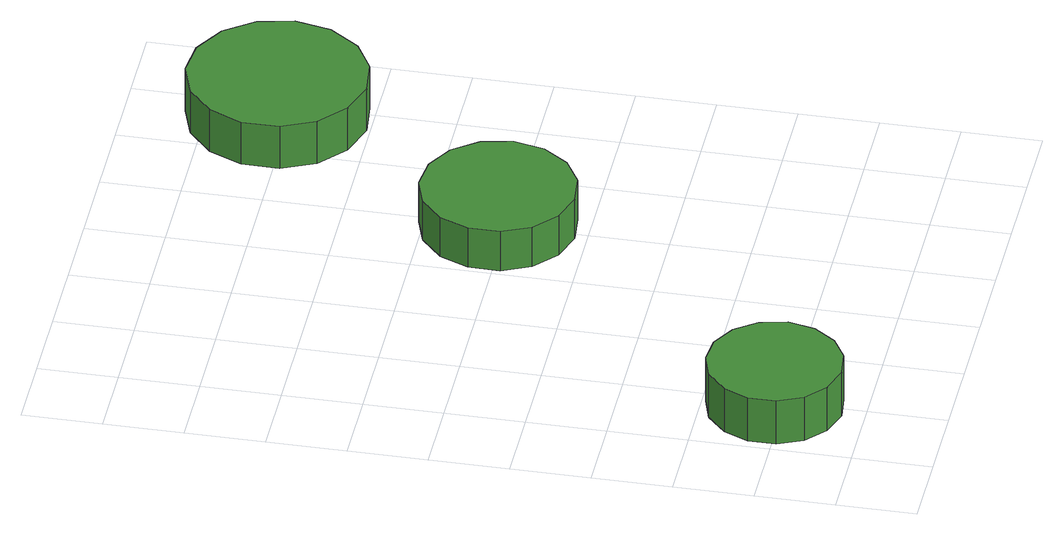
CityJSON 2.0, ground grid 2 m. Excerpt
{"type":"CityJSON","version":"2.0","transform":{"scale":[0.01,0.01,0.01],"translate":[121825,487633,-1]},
"CityObjects":{
"tree1":{"type":"SolitaryVegetationObject","attributes":{"function":"something"},"geometry":[{"type":"MultiSurface","lod":"1","boundaries":[[[0,1,2,3,4,5,6,7,8,9,10,11,12,13,14]],[[15,16,17,18,19,20,21,22,23,24,25,26,27,28,29]],[[0,29,28,1]],[[1,28,27,2]],[[2,27,26,3]],[[3,26,25,4]],[[4,25,24,5]],[[5,24,23,6]],[[6,23,22,7]],[[7,22,21,8]],[[8,21,20,9]],[[9,20,19,10]],[[10,19,18,11]],[[11,18,17,12]],[[12,17,16,13]],[[13,16,15,14]],[[14,15,29,0]]]}]},
"tree2":{"type":"SolitaryVegetationObject","attributes":{"function":"something"},"geometry":[{"type":"MultiSurface","lod":"1","boundaries":[[[30,31,32,33,34,35,36,37,38,39,40,41,42,43,44]],[[45,46,47,48,49,50,51,52,53,54,55,56,57,58,59]],[[30,59,58,31]],[[31,58,57,32]],[[32,57,56,33]],[[33,56,55,34]],[[34,55,54,35]],[[35,54,53,36]],[[36,53,52,37]],[[37,52,51,38]],[[38,51,50,39]],[[39,50,49,40]],[[40,49,48,41]],[[41,48,47,42]],[[42,47,46,43]],[[43,46,45,44]],[[44,45,59,30]]]}]},
"tree3":{"type":"SolitaryVegetationObject","attributes":{"function":"something"},"geometry":[{"type":"MultiSurface","lod":"1","boundaries":[[[60,61,62,63,64,65,66,67,68,69,70,71,72,73,74]],[[75,76,77,78,79,80,81,82,83,84,85,86,87,88,89]],[[60,89,88,61]],[[61,88,87,62]],[[62,87,86,63]],[[63,86,85,64]],[[64,85,84,65]],[[65,84,83,66]],[[66,83,82,67]],[[67,82,81,68]],[[68,81,80,69]],[[69,80,79,70]],[[70,79,78,71]],[[71,78,77,72]],[[72,77,76,73]],[[73,76,75,74]],[[74,75,89,60]]]}]}
},
"vertices":[
[358,224,209],[343,293,209],[302,349,209],[242,384,209],[173,391,209],[106,370,209],[54,323,209],[26,259,209],[26,189,209],[54,126,209],[106,79,209],[173,57,209],[242,65,209],[302,100,209],[343,156,209],[343,156,82],[302,100,82],[242,65,82],[173,57,82],[106,79,82],[54,126,82],[26,189,82],[26,259,82],[54,323,82],[106,370,82],[173,391,82],[242,384,82],[302,349,82],[343,293,82],[358,224,82],
[994,1021,199],[977,1100,199],[930,1164,199],[861,1204,199],[781,1213,199],[705,1188,199],[646,1134,199],[614,1061,199],[614,981,199],[646,908,199],[705,855,199],[781,830,199],[861,838,199],[930,878,199],[977,943,199],[977,943,84],[930,878,84],[861,838,84],[781,830,84],[705,855,84],[646,908,84],[614,981,84],[614,1061,84],[646,1134,84],[705,1188,84],[781,1213,84],[861,1204,84],[930,1164,84],[977,1100,84],[994,1021,84],
[1377,1631,209],[1358,1722,209],[1303,1797,209],[1222,1844,209],[1130,1854,209],[1041,1825,209],[972,1763,209],[934,1678,209],[934,1584,209],[972,1499,209],[1041,1437,209],[1130,1408,209],[1222,1418,209],[1303,1464,209],[1358,1540,209],[1358,1540,86],[1303,1464,86],[1222,1418,86],[1130,1408,86],[1041,1437,86],[972,1499,86],[934,1584,86],[934,1678,86],[972,1763,86],[1041,1825,86],[1130,1854,86],[1222,1844,86],[1303,1797,86],[1358,1722,86],[1377,1631,86]
]}
